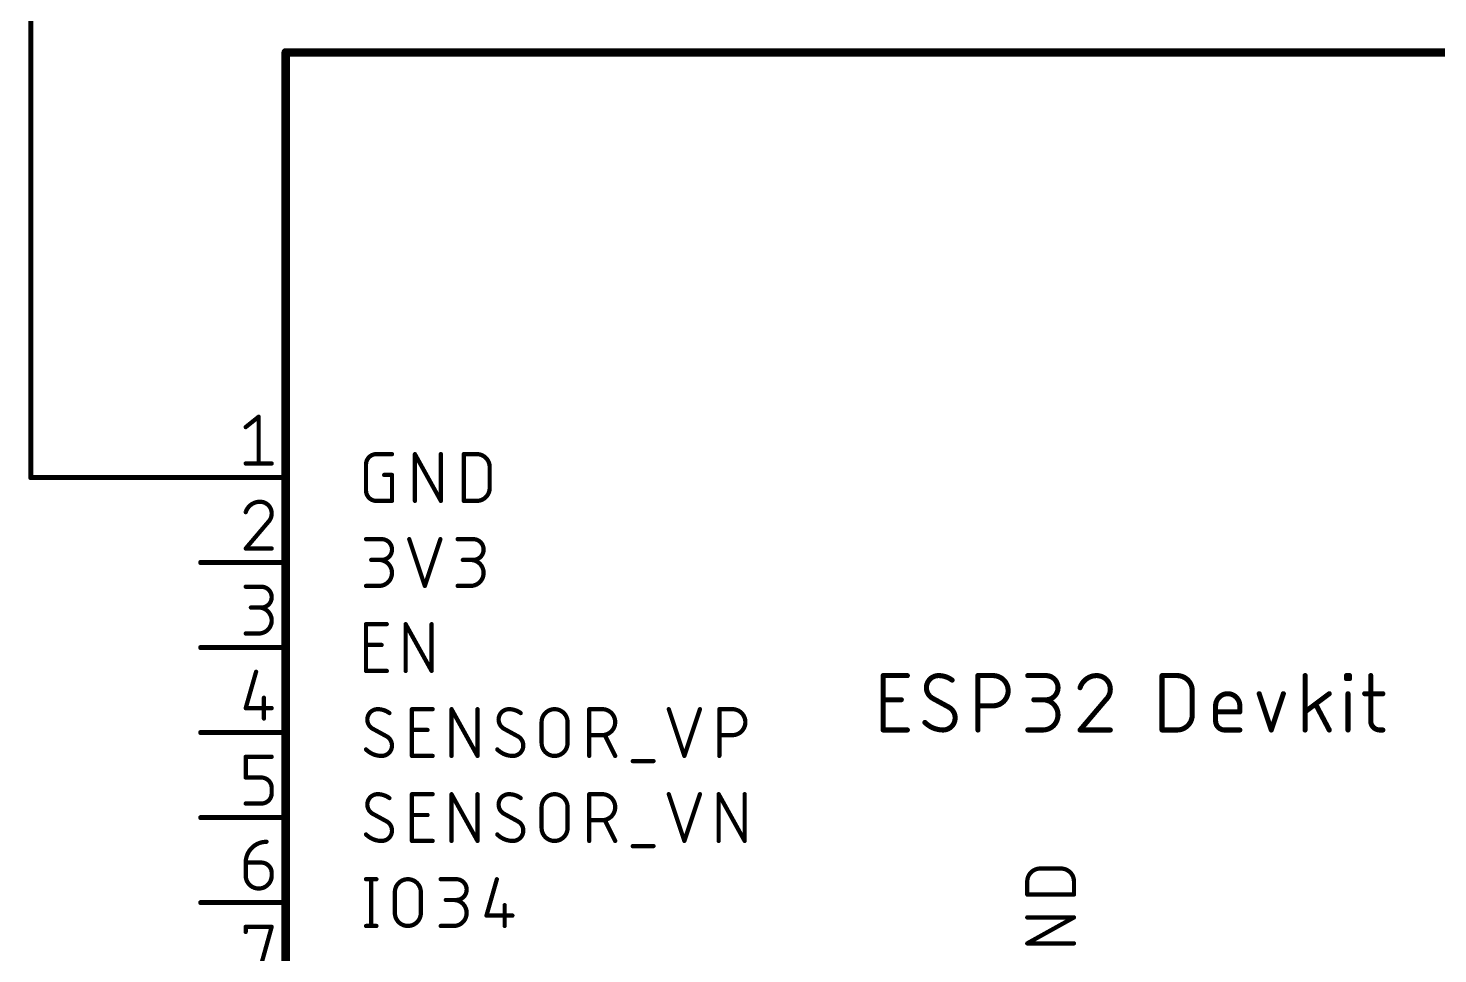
# Model space of a CAD drawing. Extents: x -165 to 95, y -26 to 154.
# Drawn here: x 30.4 to 72.53, y 67.05 to 94.7 of the extents above; entities that cross this region are included whole.
import ezdxf

# ---------------------------------------------------------------- set-up
doc = ezdxf.new("R2010")
doc.units = 0
for name, color, linetype in [('91', 94, 'CONTINUOUS'), ('94', 14, 'CONTINUOUS'), ('95', 250, 'CONTINUOUS')]:
    doc.layers.add(name, color=color, linetype=linetype)

msp = doc.modelspace()

# ---------------------------------------------------------------- linework, layer by layer
at = {"layer": '91', "const_width": 0.1524}
for points in [[(30.48, 104.14), (30.48, 81.28)], [(30.48, 81.28), (35.56, 81.28)]]:
    msp.add_lwpolyline(points, dxfattribs=at)
at = {"layer": '91', "const_width": 0.0762}
for points in [[(30.48, 81.3181, 1), (30.48, 81.2419)], [(30.4419, 81.28, 1), (30.5181, 81.28)], [(35.56, 81.2419, 1), (35.56, 81.3181)]]:
    msp.add_lwpolyline(points, format="xyb", dxfattribs=at)
at = {"layer": '94'}
for points, const_width in [([(38.1, 40.64), (38.1, 93.98)], 0.254), ([(38.1, 93.98), (81.28, 93.98)], 0.254), ([(35.56, 81.28), (38.1, 81.28)], 0.1524), ([(35.56, 78.74), (38.1, 78.74)], 0.1524), ([(35.56, 76.2), (38.1, 76.2)], 0.1524), ([(55.9562, 73.7362), (55.9562, 75.3618)], 0.1524), ([(55.9562, 75.3618), (56.6787, 75.3618)], 0.1524), ([(58.7879, 73.7362), (58.7879, 75.3618)], 0.1524), ([(58.7879, 75.3618), (59.2395, 75.3618)], 0.1524), ([(60.2779, 75.3618), (60.8197, 75.3618)], 0.1524), ([(64.2899, 73.7362), (64.2899, 75.3618)], 0.1524), ([(64.2899, 75.3618), (64.7414, 75.3618)], 0.1524), ([(68.5654, 73.7362), (68.5654, 75.3618)], 0.1524), ([(69.8025, 75.2715), (69.8025, 75.3618)], 0.1524), ([(69.8025, 75.3618), (69.8928, 75.3618)], 0.1524), ([(69.8928, 75.3618), (69.8928, 75.2715)], 0.1524), ([(70.5273, 75.3618), (70.5273, 74.0071)], 0.1524), ([(69.8928, 75.2715), (69.8025, 75.2715)], 0.1524), ([(55.9562, 74.6393), (56.4981, 74.6393)], 0.1524), ([(57.9262, 74.4135), (57.4295, 74.6845)], 0.1524), ([(60.8197, 74.6393), (60.4585, 74.6393)], 0.1524), ([(62.6086, 74.6393), (61.841, 73.7362)], 0.1524), ([(65.193, 74.9102), (65.193, 74.1878)], 0.1524), ([(67.1938, 74.8199), (67.5551, 73.7362)], 0.1524), ([(67.5551, 73.7362), (67.9163, 74.8199)], 0.1524), ([(69.2879, 74.8199), (68.5654, 74.2781)], 0.1524), ([(69.2879, 73.7362), (68.8815, 74.5038)], 0.1524), ([(69.8476, 73.7362), (69.8476, 74.8199)], 0.1524), ([(70.3466, 74.8199), (70.8885, 74.8199)], 0.1524), ([(59.2395, 74.4587), (58.7879, 74.4587)], 0.1524), ([(65.8912, 74.0071), (65.8912, 74.4587)], 0.1524), ([(66.6137, 74.2781), (65.8912, 74.2781)], 0.1524), ([(66.6137, 74.4587), (66.6137, 74.2781)], 0.1524), ([(35.56, 73.66), (38.1, 73.66)], 0.1524), ([(56.6787, 73.7362), (55.9562, 73.7362)], 0.1524), ([(60.2779, 73.7362), (60.7294, 73.7362)], 0.1524), ([(61.841, 73.7362), (62.7441, 73.7362)], 0.1524), ([(64.7414, 73.7362), (64.2899, 73.7362)], 0.1524), ([(66.6137, 73.7362), (66.1621, 73.7362)], 0.1524), ([(70.7982, 73.7362), (70.8885, 73.7362)], 0.1524), ([(35.56, 71.12), (38.1, 71.12)], 0.1524), ([(35.56, 68.58), (38.1, 68.58)], 0.1524)]:
    msp.add_lwpolyline(points, dxfattribs=dict(at, const_width=const_width))
for points, const_width in [([(38.1635, 93.98, 1), (38.0365, 93.98)], 0.127), ([(38.1, 94.0435, 1), (38.1, 93.9165)], 0.127), ([(35.56, 81.3181, 1), (35.56, 81.2419)], 0.0762), ([(38.1, 81.2419, 1), (38.1, 81.3181)], 0.0762), ([(35.56, 78.7781, 1), (35.56, 78.7019)], 0.0762), ([(38.1, 78.7019, 1), (38.1, 78.7781)], 0.0762), ([(35.56, 76.2381, 1), (35.56, 76.1619)], 0.0762), ([(38.1, 76.1619, 1), (38.1, 76.2381)], 0.0762), ([(55.9943, 75.3618, 1), (55.9181, 75.3618)], 0.0762), ([(55.9562, 75.3999, 1), (55.9562, 75.3237)], 0.0762), ([(56.6787, 75.3237, 1), (56.6787, 75.3999)], 0.0762), ([(57.6101, 75.3618, 0.4142), (57.2489, 75.0006)], 0.1524), ([(58.0165, 75.2263, 0.1623), (57.6101, 75.3618)], 0.1524), ([(57.6101, 75.3999, 1), (57.6101, 75.3237)], 0.0762), ([(57.6101, 75.3237, 1), (57.6101, 75.3999)], 0.0762), ([(58.826, 75.3618, 1), (58.7498, 75.3618)], 0.0762), ([(58.7879, 75.3999, 1), (58.7879, 75.3237)], 0.0762), ([(59.2395, 74.4587, 1), (59.2395, 75.3618)], 0.1524), ([(59.2395, 75.3999, 1), (59.2395, 75.3237)], 0.0762), ([(59.2395, 75.3237, 1), (59.2395, 75.3999)], 0.0762), ([(60.2779, 75.3999, 1), (60.2779, 75.3237)], 0.0762), ([(60.8197, 74.6393, 1), (60.8197, 75.3618)], 0.1524), ([(60.8197, 75.3999, 1), (60.8197, 75.3237)], 0.0762), ([(60.8197, 75.3237, 1), (60.8197, 75.3999)], 0.0762), ([(62.3377, 75.3618, 0.3252), (61.841, 75.0006)], 0.1524), ([(62.7441, 74.9554, 0.4142), (62.3377, 75.3618)], 0.1524), ([(62.3377, 75.3999, 1), (62.3377, 75.3237)], 0.0762), ([(62.3377, 75.3237, 1), (62.3377, 75.3999)], 0.0762), ([(64.328, 75.3618, 1), (64.2518, 75.3618)], 0.0762), ([(64.2899, 75.3999, 1), (64.2899, 75.3237)], 0.0762), ([(65.193, 74.9102, 0.4142), (64.7414, 75.3618)], 0.1524), ([(64.7414, 75.3999, 1), (64.7414, 75.3237)], 0.0762), ([(64.7414, 75.3237, 1), (64.7414, 75.3999)], 0.0762), ([(68.6035, 75.3618, 1), (68.5273, 75.3618)], 0.0762), ([(69.8406, 75.3618, 1), (69.7644, 75.3618)], 0.0762), ([(69.8025, 75.3999, 1), (69.8025, 75.3237)], 0.0762), ([(69.9309, 75.3618, 1), (69.8547, 75.3618)], 0.0762), ([(69.8928, 75.3237, 1), (69.8928, 75.3999)], 0.0762), ([(70.5654, 75.3618, 1), (70.4892, 75.3618)], 0.0762), ([(57.2489, 75.0006, 0.2656), (57.4295, 74.6845)], 0.1524), ([(57.287, 75.0006, 1), (57.2108, 75.0006)], 0.0762), ([(57.2108, 75.0006, 1), (57.287, 75.0006)], 0.0762), ([(57.9937, 75.1959, 1), (58.0394, 75.2568)], 0.0762), ([(61.8047, 75.0123, 1), (61.8772, 74.9888)], 0.0762), ([(62.6086, 74.6393, 0.2053), (62.7441, 74.9554)], 0.1524), ([(62.7822, 74.9554, 1), (62.706, 74.9554)], 0.0762), ([(62.706, 74.9554, 1), (62.7822, 74.9554)], 0.0762), ([(69.8025, 75.3096, 1), (69.8025, 75.2334)], 0.0762), ([(69.7644, 75.2715, 1), (69.8406, 75.2715)], 0.0762), ([(69.8547, 75.2715, 1), (69.9309, 75.2715)], 0.0762), ([(69.8928, 75.2334, 1), (69.8928, 75.3096)], 0.0762), ([(55.9562, 74.6774, 1), (55.9562, 74.6012)], 0.0762), ([(56.4981, 74.6012, 1), (56.4981, 74.6774)], 0.0762), ([(57.4477, 74.7179, 1), (57.4112, 74.651)], 0.0762), ([(57.4102, 74.6516, 1), (57.4488, 74.7173)], 0.0762), ([(60.4585, 74.6774, 1), (60.4585, 74.6012)], 0.0762), ([(60.7294, 73.7362, 1), (60.7294, 74.6393)], 0.1524), ([(60.7294, 74.6774, 1), (60.7294, 74.6012)], 0.0762), ([(60.8197, 74.6774, 1), (60.8197, 74.6012)], 0.0762), ([(60.8197, 74.6012, 1), (60.8197, 74.6774)], 0.0762), ([(62.5824, 74.6669, 1), (62.6349, 74.6117)], 0.0762), ([(62.6377, 74.6146, 1), (62.5796, 74.664)], 0.0762), ([(65.2311, 74.9102, 1), (65.1549, 74.9102)], 0.0762), ([(65.1549, 74.9102, 1), (65.2311, 74.9102)], 0.0762), ([(66.6137, 74.4587, 1), (65.8912, 74.4587)], 0.1524), ([(67.23, 74.832, 1), (67.1577, 74.8079)], 0.0762), ([(67.9524, 74.8079, 1), (67.8801, 74.832)], 0.0762), ([(68.9151, 74.5217, 1), (68.8478, 74.486)], 0.0762), ([(69.3107, 74.7895, 1), (69.265, 74.8504)], 0.0762), ([(69.8857, 74.8199, 1), (69.8095, 74.8199)], 0.0762), ([(70.3466, 74.858, 1), (70.3466, 74.7818)], 0.0762), ([(70.8885, 74.7818, 1), (70.8885, 74.858)], 0.0762), ([(57.7456, 73.7362, 0.4142), (58.1068, 74.0974)], 0.1524), ([(57.9455, 74.4464, 1), (57.9069, 74.3807)], 0.0762), ([(58.1068, 74.0974, 0.2656), (57.9262, 74.4135)], 0.1524), ([(57.908, 74.3801, 1), (57.9445, 74.447)], 0.0762), ([(58.1449, 74.0974, 1), (58.0687, 74.0974)], 0.0762), ([(58.7879, 74.4968, 1), (58.7879, 74.4206)], 0.0762), ([(59.2395, 74.4968, 1), (59.2395, 74.4206)], 0.0762), ([(59.2395, 74.4206, 1), (59.2395, 74.4968)], 0.0762), ([(64.7414, 73.7362, 0.4142), (65.193, 74.1878)], 0.1524), ([(65.2311, 74.1878, 1), (65.1549, 74.1878)], 0.0762), ([(65.1549, 74.1878, 1), (65.2311, 74.1878)], 0.0762), ([(65.9293, 74.4587, 1), (65.8531, 74.4587)], 0.0762), ([(65.8531, 74.4587, 1), (65.9293, 74.4587)], 0.0762), ([(65.8912, 74.3162, 1), (65.8912, 74.24)], 0.0762), ([(66.6518, 74.4587, 1), (66.5756, 74.4587)], 0.0762), ([(66.5756, 74.4587, 1), (66.6518, 74.4587)], 0.0762), ([(66.5756, 74.2781, 1), (66.6518, 74.2781)], 0.0762), ([(66.6137, 74.24, 1), (66.6137, 74.3162)], 0.0762), ([(68.5425, 74.3085, 1), (68.5882, 74.2476)], 0.0762), ([(35.56, 73.6981, 1), (35.56, 73.6219)], 0.0762), ([(38.1, 73.6219, 1), (38.1, 73.6981)], 0.0762), ([(55.9562, 73.7743, 1), (55.9562, 73.6981)], 0.0762), ([(55.9181, 73.7362, 1), (55.9943, 73.7362)], 0.0762), ([(56.6787, 73.6981, 1), (56.6787, 73.7743)], 0.0762), ([(57.2037, 73.962, 0.2), (57.7456, 73.7362)], 0.1524), ([(57.2308, 73.9888, 1), (57.1767, 73.9351)], 0.0762), ([(57.7456, 73.7743, 1), (57.7456, 73.6981)], 0.0762), ([(57.7456, 73.6981, 1), (57.7456, 73.7743)], 0.0762), ([(58.0687, 74.0974, 1), (58.1449, 74.0974)], 0.0762), ([(58.7498, 73.7362, 1), (58.826, 73.7362)], 0.0762), ([(60.2779, 73.7743, 1), (60.2779, 73.6981)], 0.0762), ([(60.7294, 73.7743, 1), (60.7294, 73.6981)], 0.0762), ([(60.7294, 73.6981, 1), (60.7294, 73.7743)], 0.0762), ([(61.841, 73.7743, 1), (61.841, 73.6981)], 0.0762), ([(61.812, 73.7609, 1), (61.87, 73.7115)], 0.0762), ([(62.7441, 73.6981, 1), (62.7441, 73.7743)], 0.0762), ([(64.2899, 73.7743, 1), (64.2899, 73.6981)], 0.0762), ([(64.2518, 73.7362, 1), (64.328, 73.7362)], 0.0762), ([(64.7414, 73.7743, 1), (64.7414, 73.6981)], 0.0762), ([(64.7414, 73.6981, 1), (64.7414, 73.7743)], 0.0762), ([(65.8912, 74.0071, 0.4142), (66.1621, 73.7362)], 0.1524), ([(65.9293, 74.0071, 1), (65.8531, 74.0071)], 0.0762), ([(65.8531, 74.0071, 1), (65.9293, 74.0071)], 0.0762), ([(66.1621, 73.7743, 1), (66.1621, 73.6981)], 0.0762), ([(66.1621, 73.6981, 1), (66.1621, 73.7743)], 0.0762), ([(66.6137, 73.6981, 1), (66.6137, 73.7743)], 0.0762), ([(67.5189, 73.7482, 1), (67.5912, 73.7242)], 0.0762), ([(67.5189, 73.7242, 1), (67.5912, 73.7482)], 0.0762), ([(68.5273, 73.7362, 1), (68.6035, 73.7362)], 0.0762), ([(69.2542, 73.7184, 1), (69.3215, 73.754)], 0.0762), ([(69.8095, 73.7362, 1), (69.8857, 73.7362)], 0.0762), ([(70.5273, 74.0071, 0.4142), (70.7982, 73.7362)], 0.1524), ([(70.5654, 74.0071, 1), (70.4892, 74.0071)], 0.0762), ([(70.4892, 74.0071, 1), (70.5654, 74.0071)], 0.0762), ([(70.7982, 73.7743, 1), (70.7982, 73.6981)], 0.0762), ([(70.7982, 73.6981, 1), (70.7982, 73.7743)], 0.0762), ([(70.8885, 73.6981, 1), (70.8885, 73.7743)], 0.0762), ([(35.56, 71.1581, 1), (35.56, 71.0819)], 0.0762), ([(38.1, 71.0819, 1), (38.1, 71.1581)], 0.0762), ([(35.56, 68.6181, 1), (35.56, 68.5419)], 0.0762), ([(38.1, 68.5419, 1), (38.1, 68.6181)], 0.0762)]:
    msp.add_lwpolyline(points, format="xyb", dxfattribs=dict(at, const_width=const_width))
at = {"layer": '95', "const_width": 0.127}
for points in [[(36.9048, 82.7857), (37.2928, 83.0961)], [(37.2928, 83.0961), (37.2928, 81.6991)], [(36.9048, 81.6991), (37.6809, 81.6991)], [(40.5003, 80.8919), (40.5003, 81.6681)], [(40.8107, 81.9785), (41.2764, 81.9785)], [(41.9604, 80.5815), (41.9604, 81.9785)], [(41.9604, 81.9785), (42.7365, 80.5815)], [(42.7365, 80.5815), (42.7365, 81.9785)], [(43.4205, 80.5815), (43.4205, 81.9785)], [(43.4205, 81.9785), (43.8086, 81.9785)], [(41.0436, 81.3576), (41.2764, 81.3576)], [(41.2764, 81.3576), (41.2764, 80.5815)], [(44.1966, 81.5904), (44.1966, 80.9696)], [(41.2764, 80.5815), (40.8107, 80.5815)], [(43.8086, 80.5815), (43.4205, 80.5815)], [(37.5645, 79.9352), (36.9048, 79.1591)], [(36.9048, 79.1591), (37.6809, 79.1591)], [(40.5003, 79.4385), (40.966, 79.4385)], [(41.7915, 79.4385), (42.2572, 78.0415)], [(42.2572, 78.0415), (42.7229, 79.4385)], [(43.238, 79.4385), (43.7037, 79.4385)], [(40.966, 78.8176), (40.6555, 78.8176)], [(43.7037, 78.8176), (43.3932, 78.8176)], [(36.9048, 78.0161), (37.3705, 78.0161)], [(40.5003, 78.0415), (40.8884, 78.0415)], [(43.238, 78.0415), (43.6261, 78.0415)], [(37.3705, 77.3952), (37.06, 77.3952)], [(36.9048, 76.6191), (37.2928, 76.6191)], [(40.5003, 75.5015), (40.5003, 76.8985)], [(40.5003, 76.8985), (41.1212, 76.8985)], [(41.6839, 75.5015), (41.6839, 76.8985)], [(41.6839, 76.8985), (42.46, 75.5015)], [(42.46, 75.5015), (42.46, 76.8985)], [(40.5003, 76.2776), (40.966, 76.2776)], [(37.2152, 75.4761), (36.9048, 74.3895)], [(41.1212, 75.5015), (40.5003, 75.5015)], [(37.4481, 74.7), (37.4481, 74.0791)], [(36.9048, 74.3895), (37.6809, 74.3895)], [(41.8719, 72.9615), (41.8719, 74.3585)], [(41.8719, 74.3585), (42.4928, 74.3585)], [(43.0555, 72.9615), (43.0555, 74.3585)], [(43.0555, 74.3585), (43.8316, 72.9615)], [(43.8316, 72.9615), (43.8316, 74.3585)], [(47.171, 72.9615), (47.171, 74.3585)], [(47.171, 74.3585), (47.559, 74.3585)], [(49.5484, 74.3585), (50.014, 72.9615)], [(50.014, 72.9615), (50.4797, 74.3585)], [(51.061, 72.9615), (51.061, 74.3585)], [(51.061, 74.3585), (51.449, 74.3585)], [(41.1212, 73.5436), (40.6943, 73.7764)], [(41.8719, 73.7376), (42.3376, 73.7376)], [(45.0452, 73.5436), (44.6184, 73.7764)], [(45.7476, 73.3496), (45.7476, 73.9704)], [(46.5237, 73.9704), (46.5237, 73.3496)], [(47.559, 73.5824), (47.171, 73.5824)], [(47.9471, 72.9615), (47.6366, 73.5824)], [(51.449, 73.5824), (51.061, 73.5824)], [(36.9048, 72.3152), (36.9048, 72.9361)], [(36.9048, 72.9361), (37.6809, 72.9361)], [(42.4928, 72.9615), (41.8719, 72.9615)], [(48.4716, 72.8063), (49.0925, 72.8063)], [(37.3705, 72.3152), (36.9048, 72.3152)], [(37.6809, 71.8495), (37.6809, 72.0048)], [(41.8719, 70.4215), (41.8719, 71.8185)], [(41.8719, 71.8185), (42.4928, 71.8185)], [(43.0555, 70.4215), (43.0555, 71.8185)], [(43.0555, 71.8185), (43.8316, 70.4215)], [(43.8316, 70.4215), (43.8316, 71.8185)], [(47.171, 70.4215), (47.171, 71.8185)], [(47.171, 71.8185), (47.559, 71.8185)], [(49.5484, 71.8185), (50.014, 70.4215)], [(50.014, 70.4215), (50.4797, 71.8185)], [(51.0405, 70.4215), (51.0405, 71.8185)], [(51.0405, 71.8185), (51.8166, 70.4215)], [(51.8166, 70.4215), (51.8166, 71.8185)], [(36.9048, 71.5391), (37.3705, 71.5391)], [(41.1212, 71.0036), (40.6943, 71.2364)], [(41.8719, 71.1976), (42.3376, 71.1976)], [(45.0452, 71.0036), (44.6184, 71.2364)], [(45.7476, 70.8096), (45.7476, 71.4304)], [(46.5237, 71.4304), (46.5237, 70.8096)], [(47.559, 71.0424), (47.171, 71.0424)], [(47.9471, 70.4215), (47.6366, 71.0424)], [(42.4928, 70.4215), (41.8719, 70.4215)], [(48.4716, 70.2663), (49.0925, 70.2663)], [(36.9048, 69.7752), (37.3705, 69.7752)], [(36.9048, 69.3872), (36.9048, 69.7752)], [(37.6809, 69.4648), (37.6809, 69.3872)], [(60.6496, 69.5966), (61.2704, 69.5966)], [(40.5003, 69.2785), (40.8107, 69.2785)], [(40.6555, 69.2785), (40.6555, 67.8815)], [(42.7314, 69.2785), (43.1971, 69.2785)], [(44.4107, 69.2785), (44.1003, 68.1919)], [(60.2615, 68.8205), (60.2615, 69.2086)], [(61.6585, 69.2086), (61.6585, 68.8205)], [(41.3625, 68.2696), (41.3625, 68.8904)], [(42.1387, 68.8904), (42.1387, 68.2696)], [(43.1971, 68.6576), (42.8866, 68.6576)], [(61.6585, 68.8205), (60.2615, 68.8205)], [(44.1003, 68.1919), (44.8764, 68.1919)], [(44.6435, 68.5024), (44.6435, 67.8815)], [(36.9048, 67.7009), (36.9048, 67.8561)], [(36.9048, 67.8561), (37.6809, 67.8561)], [(37.6809, 67.8561), (37.2928, 66.4591)], [(40.5003, 67.8815), (40.8107, 67.8815)], [(42.7314, 67.8815), (43.1195, 67.8815)], [(60.2615, 67.3604), (61.6585, 68.1365)], [(61.6585, 68.1365), (60.2615, 68.1365)], [(61.6585, 67.3604), (60.2615, 67.3604)]]:
    msp.add_lwpolyline(points, dxfattribs=at)
at = {"layer": '95'}
for points, const_width in [([(37.3246, 83.0961, 1), (37.2611, 83.0961)], 0.0635), ([(37.3127, 83.0713, 1), (37.273, 83.1209)], 0.0635), ([(36.885, 82.8104, 1), (36.9246, 82.7609)], 0.0635), ([(36.9048, 81.7309, 1), (36.9048, 81.6673)], 0.0635), ([(37.2611, 81.6991, 1), (37.3246, 81.6991)], 0.0635), ([(37.6809, 81.6673, 1), (37.6809, 81.7309)], 0.0635), ([(40.8107, 81.9785, 0.4142), (40.5003, 81.6681)], 0.127), ([(40.5321, 81.6681, 1), (40.4686, 81.6681)], 0.0635), ([(40.8107, 82.0103, 1), (40.8107, 81.9468)], 0.0635), ([(40.8107, 81.9468, 1), (40.8107, 82.0102)], 0.0635), ([(41.2764, 81.9468, 1), (41.2764, 82.0103)], 0.0635), ([(41.9922, 81.9785, 1), (41.9287, 81.9785)], 0.0635), ([(41.9882, 81.9939, 1), (41.9327, 81.9631)], 0.0635), ([(42.7683, 81.9785, 1), (42.7048, 81.9785)], 0.0635), ([(43.4205, 82.0103, 1), (43.4205, 81.9468)], 0.0635), ([(43.4523, 81.9785, 1), (43.3888, 81.9785)], 0.0635), ([(43.8086, 82.0103, 1), (43.8086, 81.9468)], 0.0635), ([(44.1966, 81.5904, 0.4142), (43.8086, 81.9785)], 0.127), ([(43.8086, 81.9468, 1), (43.8086, 82.0103)], 0.0635), ([(40.4686, 81.6681, 1), (40.5321, 81.6681)], 0.0635), ([(41.0436, 81.3894, 1), (41.0436, 81.3259)], 0.0635), ([(41.3082, 81.3576, 1), (41.2447, 81.3576)], 0.0635), ([(41.2764, 81.3259, 1), (41.2764, 81.3894)], 0.0635), ([(44.2284, 81.5904, 1), (44.1649, 81.5904)], 0.0635), ([(44.1649, 81.5904, 1), (44.2284, 81.5904)], 0.0635), ([(40.5003, 80.8919, 0.4142), (40.8107, 80.5815)], 0.127), ([(40.5321, 80.8919, 1), (40.4686, 80.8919)], 0.0635), ([(40.4686, 80.8919, 1), (40.5321, 80.8919)], 0.0635), ([(43.8086, 80.5815, 0.4142), (44.1966, 80.9696)], 0.127), ([(44.2284, 80.9696, 1), (44.1649, 80.9696)], 0.0635), ([(44.1649, 80.9696, 1), (44.2284, 80.9696)], 0.0635), ([(37.3317, 80.5561, 0.3252), (36.9048, 80.2457)], 0.127), ([(37.3317, 80.5879, 1), (37.3317, 80.5243)], 0.0635), ([(37.6809, 80.2069, 0.4142), (37.3317, 80.5561)], 0.127), ([(37.3317, 80.5244, 1), (37.3316, 80.5878)], 0.0635), ([(40.8107, 80.6133, 1), (40.8107, 80.5498)], 0.0635), ([(40.8107, 80.5498, 1), (40.8107, 80.6133)], 0.0635), ([(41.2447, 80.5815, 1), (41.3082, 80.5815)], 0.0635), ([(41.2764, 80.5498, 1), (41.2764, 80.6133)], 0.0635), ([(41.9287, 80.5815, 1), (41.9922, 80.5815)], 0.0635), ([(42.7048, 80.5815, 1), (42.7683, 80.5815)], 0.0635), ([(42.7088, 80.5661, 1), (42.7643, 80.5969)], 0.0635), ([(43.4205, 80.6133, 1), (43.4205, 80.5498)], 0.0635), ([(43.3888, 80.5815, 1), (43.4523, 80.5815)], 0.0635), ([(43.8086, 80.6132, 1), (43.8086, 80.5498)], 0.0635), ([(43.8086, 80.5498, 1), (43.8086, 80.6133)], 0.0635), ([(36.8746, 80.2554, 1), (36.935, 80.2359)], 0.0635), ([(37.5645, 79.9352, 0.2053), (37.6809, 80.2069)], 0.127), ([(37.6491, 80.2069, 1), (37.7127, 80.2069)], 0.0635), ([(37.7126, 80.2068, 1), (37.6492, 80.2069)], 0.0635), ([(37.5426, 79.9582, 1), (37.5864, 79.9122)], 0.0635), ([(37.5887, 79.9146, 1), (37.5403, 79.9558)], 0.0635), ([(36.9048, 79.1909, 1), (36.9048, 79.1274)], 0.0635), ([(36.8806, 79.1797, 1), (36.929, 79.1385)], 0.0635), ([(37.6809, 79.1274, 1), (37.6809, 79.1909)], 0.0635), ([(40.5003, 79.4703, 1), (40.5003, 79.4068)], 0.0635), ([(40.966, 78.8176, 1), (40.966, 79.4385)], 0.127), ([(40.966, 79.4703, 1), (40.966, 79.4068)], 0.0635), ([(40.966, 79.4068, 1), (40.966, 79.4703)], 0.0635), ([(41.8217, 79.4485, 1), (41.7614, 79.4285)], 0.0635), ([(42.753, 79.4285, 1), (42.6928, 79.4485)], 0.0635), ([(43.238, 79.4703, 1), (43.238, 79.4068)], 0.0635), ([(43.7037, 78.8176, 1), (43.7037, 79.4385)], 0.127), ([(43.7037, 79.4703, 1), (43.7037, 79.4068)], 0.0635), ([(43.7037, 79.4068, 1), (43.7037, 79.4703)], 0.0635), ([(40.6555, 78.8494, 1), (40.6555, 78.7859)], 0.0635), ([(40.8884, 78.8494, 1), (40.8884, 78.7859)], 0.0635), ([(40.8884, 78.0415, 1), (40.8884, 78.8176)], 0.127), ([(40.966, 78.8494, 1), (40.966, 78.7859)], 0.0635), ([(40.966, 78.7859, 1), (40.966, 78.8494)], 0.0635), ([(43.3932, 78.8494, 1), (43.3932, 78.7859)], 0.0635), ([(43.6261, 78.8494, 1), (43.6261, 78.7859)], 0.0635), ([(43.6261, 78.0415, 1), (43.6261, 78.8176)], 0.127), ([(43.7037, 78.8494, 1), (43.7037, 78.7859)], 0.0635), ([(43.7037, 78.7859, 1), (43.7037, 78.8494)], 0.0635), ([(36.9048, 78.0479, 1), (36.9048, 77.9844)], 0.0635), ([(37.3705, 78.0479, 1), (37.3705, 77.9844)], 0.0635), ([(37.3705, 77.3952, 1), (37.3705, 78.0161)], 0.127), ([(37.3705, 77.9844, 1), (37.3705, 78.0479)], 0.0635), ([(40.5003, 78.0733, 1), (40.5003, 78.0097)], 0.0635), ([(40.8884, 78.0733, 1), (40.8884, 78.0097)], 0.0635), ([(40.8884, 78.0097, 1), (40.8884, 78.0733)], 0.0635), ([(42.2271, 78.0515, 1), (42.2873, 78.0315)], 0.0635), ([(42.2271, 78.0315, 1), (42.2873, 78.0515)], 0.0635), ([(43.238, 78.0733, 1), (43.238, 78.0097)], 0.0635), ([(43.6261, 78.0733, 1), (43.6261, 78.0097)], 0.0635), ([(43.6261, 78.0097, 1), (43.6261, 78.0733)], 0.0635), ([(37.06, 77.427, 1), (37.06, 77.3635)], 0.0635), ([(37.2928, 77.427, 1), (37.2928, 77.3635)], 0.0635), ([(37.2928, 76.6191, 1), (37.2928, 77.3952)], 0.127), ([(37.3705, 77.427, 1), (37.3705, 77.3635)], 0.0635), ([(37.3705, 77.3635, 1), (37.3705, 77.427)], 0.0635), ([(36.9048, 76.6509, 1), (36.9048, 76.5874)], 0.0635), ([(37.2928, 76.6509, 1), (37.2928, 76.5874)], 0.0635), ([(37.2928, 76.5874, 1), (37.2928, 76.6509)], 0.0635), ([(40.5003, 76.9303, 1), (40.5003, 76.8667)], 0.0635), ([(40.5321, 76.8985, 1), (40.4686, 76.8985)], 0.0635), ([(41.1212, 76.8667, 1), (41.1212, 76.9303)], 0.0635), ([(41.7156, 76.8985, 1), (41.6521, 76.8985)], 0.0635), ([(41.7116, 76.9139, 1), (41.6561, 76.8831)], 0.0635), ([(42.4918, 76.8985, 1), (42.4283, 76.8985)], 0.0635), ([(40.5003, 76.3094, 1), (40.5003, 76.2459)], 0.0635), ([(40.966, 76.2459, 1), (40.966, 76.3094)], 0.0635), ([(37.2458, 75.4674, 1), (37.1847, 75.4848)], 0.0635), ([(40.5003, 75.5333, 1), (40.5003, 75.4698)], 0.0635), ([(40.4686, 75.5015, 1), (40.5321, 75.5015)], 0.0635), ([(41.1212, 75.4698, 1), (41.1212, 75.5333)], 0.0635), ([(41.6521, 75.5015, 1), (41.7156, 75.5015)], 0.0635), ([(42.4283, 75.5015, 1), (42.4918, 75.5015)], 0.0635), ([(42.4322, 75.4861, 1), (42.4878, 75.5169)], 0.0635), ([(37.4798, 74.7, 1), (37.4163, 74.7)], 0.0635), ([(36.9048, 74.4213, 1), (36.9048, 74.3578)], 0.0635), ([(36.8743, 74.3983, 1), (36.9353, 74.3808)], 0.0635), ([(37.6809, 74.3578, 1), (37.6809, 74.4213)], 0.0635), ([(40.8496, 74.3585, 0.4142), (40.5391, 74.0481)], 0.127), ([(41.1988, 74.2421, 0.1623), (40.8496, 74.3585)], 0.127), ([(40.8496, 74.3902, 1), (40.8495, 74.3268)], 0.0635), ([(40.8495, 74.3267, 1), (40.8496, 74.3902)], 0.0635), ([(41.1798, 74.2167, 1), (41.2178, 74.2675)], 0.0635), ([(41.9037, 74.3585, 1), (41.8402, 74.3585)], 0.0635), ([(41.8719, 74.3903, 1), (41.8719, 74.3268)], 0.0635), ([(42.4928, 74.3268, 1), (42.4928, 74.3903)], 0.0635), ([(43.0872, 74.3585, 1), (43.0237, 74.3585)], 0.0635), ([(43.0832, 74.3739, 1), (43.0277, 74.3431)], 0.0635), ([(43.8634, 74.3585, 1), (43.7999, 74.3585)], 0.0635), ([(44.7736, 74.3585, 0.4142), (44.4631, 74.0481)], 0.127), ([(45.1228, 74.2421, 0.1623), (44.7736, 74.3585)], 0.127), ([(44.7736, 74.3902, 1), (44.7736, 74.3268)], 0.0635), ([(44.7736, 74.3267, 1), (44.7736, 74.3902)], 0.0635), ([(45.1038, 74.2167, 1), (45.1419, 74.2675)], 0.0635), ([(46.5237, 73.9704, 1), (45.7476, 73.9704)], 0.127), ([(47.2027, 74.3585, 1), (47.1392, 74.3585)], 0.0635), ([(47.171, 74.3903, 1), (47.171, 74.3268)], 0.0635), ([(47.559, 73.5824, 1), (47.559, 74.3585)], 0.127), ([(47.559, 74.3903, 1), (47.559, 74.3268)], 0.0635), ([(47.559, 74.3268, 1), (47.559, 74.3903)], 0.0635), ([(49.5785, 74.3685, 1), (49.5183, 74.3485)], 0.0635), ([(50.5098, 74.3485, 1), (50.4496, 74.3685)], 0.0635), ([(51.0927, 74.3585, 1), (51.0292, 74.3585)], 0.0635), ([(51.061, 74.3903, 1), (51.061, 74.3268)], 0.0635), ([(51.449, 73.5824, 1), (51.449, 74.3585)], 0.127), ([(51.449, 74.3903, 1), (51.449, 74.3268)], 0.0635), ([(51.449, 74.3268, 1), (51.449, 74.3903)], 0.0635), ([(37.4163, 74.0791, 1), (37.4798, 74.0791)], 0.0635), ([(40.5391, 74.0481, 0.2656), (40.6943, 73.7764)], 0.127), ([(40.5709, 74.0481, 1), (40.5074, 74.0481)], 0.0635), ([(40.5074, 74.0481, 1), (40.5709, 74.0481)], 0.0635), ([(40.7095, 73.8043, 1), (40.6791, 73.7485)], 0.0635), ([(40.6782, 73.7491, 1), (40.7104, 73.8038)], 0.0635), ([(41.8719, 73.7694, 1), (41.8719, 73.7059)], 0.0635), ([(42.3376, 73.7059, 1), (42.3376, 73.7694)], 0.0635), ([(44.4631, 74.0481, 0.2656), (44.6184, 73.7764)], 0.127), ([(44.4949, 74.0481, 1), (44.4314, 74.0481)], 0.0635), ([(44.4314, 74.0481, 1), (44.4949, 74.0481)], 0.0635), ([(44.6336, 73.8043, 1), (44.6032, 73.7485)], 0.0635), ([(44.6023, 73.7491, 1), (44.6345, 73.8038)], 0.0635), ([(45.7793, 73.9704, 1), (45.7158, 73.9704)], 0.0635), ([(45.7158, 73.9704, 1), (45.7793, 73.9704)], 0.0635), ([(46.5554, 73.9704, 1), (46.4919, 73.9704)], 0.0635), ([(46.4919, 73.9704, 1), (46.5554, 73.9704)], 0.0635), ([(40.966, 72.9615, 0.4142), (41.2764, 73.2719)], 0.127), ([(41.2764, 73.2719, 0.2656), (41.1212, 73.5436)], 0.127), ([(41.1373, 73.5709, 1), (41.1051, 73.5162)], 0.0635), ([(41.106, 73.5157, 1), (41.1364, 73.5715)], 0.0635), ([(41.3082, 73.2719, 1), (41.2447, 73.2719)], 0.0635), ([(41.2447, 73.2719, 1), (41.3082, 73.2719)], 0.0635), ([(44.89, 72.9615, 0.4142), (45.2005, 73.2719)], 0.127), ([(45.2005, 73.2719, 0.2656), (45.0452, 73.5436)], 0.127), ([(45.0614, 73.5709, 1), (45.0291, 73.5162)], 0.0635), ([(45.03, 73.5157, 1), (45.0604, 73.5715)], 0.0635), ([(45.2322, 73.2719, 1), (45.1687, 73.2719)], 0.0635), ([(45.1687, 73.2719, 1), (45.2322, 73.2719)], 0.0635), ([(45.7793, 73.3496, 1), (45.7158, 73.3496)], 0.0635), ([(45.7158, 73.3496, 1), (45.7793, 73.3496)], 0.0635), ([(45.7476, 73.3496, 1), (46.5237, 73.3496)], 0.127), ([(46.5554, 73.3496, 1), (46.4919, 73.3496)], 0.0635), ([(46.4919, 73.3496, 1), (46.5554, 73.3496)], 0.0635), ([(47.171, 73.6141, 1), (47.171, 73.5506)], 0.0635), ([(47.559, 73.6141, 1), (47.559, 73.5506)], 0.0635), ([(47.559, 73.5506, 1), (47.559, 73.6141)], 0.0635), ([(47.665, 73.5966, 1), (47.6082, 73.5682)], 0.0635), ([(51.061, 73.6141, 1), (51.061, 73.5506)], 0.0635), ([(51.449, 73.6141, 1), (51.449, 73.5506)], 0.0635), ([(51.449, 73.5506, 1), (51.449, 73.6141)], 0.0635), ([(36.9365, 72.9361, 1), (36.873, 72.9361)], 0.0635), ([(36.9048, 72.9679, 1), (36.9048, 72.9044)], 0.0635), ([(37.6809, 72.9044, 1), (37.6809, 72.9679)], 0.0635), ([(40.5003, 73.1555, 0.2), (40.966, 72.9615)], 0.127), ([(40.5228, 73.1779, 1), (40.4778, 73.1332)], 0.0635), ([(40.966, 72.9933, 1), (40.966, 72.9297)], 0.0635), ([(40.966, 72.9298, 1), (40.966, 72.9932)], 0.0635), ([(41.8719, 72.9933, 1), (41.8719, 72.9297)], 0.0635), ([(41.8402, 72.9615, 1), (41.9037, 72.9615)], 0.0635), ([(42.4928, 72.9297, 1), (42.4928, 72.9933)], 0.0635), ([(43.0237, 72.9615, 1), (43.0872, 72.9615)], 0.0635), ([(43.7999, 72.9615, 1), (43.8634, 72.9615)], 0.0635), ([(43.8038, 72.9461, 1), (43.8594, 72.9769)], 0.0635), ([(44.4243, 73.1555, 0.2), (44.89, 72.9615)], 0.127), ([(44.4469, 73.1779, 1), (44.4018, 73.1332)], 0.0635), ([(44.89, 72.9933, 1), (44.89, 72.9297)], 0.0635), ([(44.89, 72.9298, 1), (44.89, 72.9932)], 0.0635), ([(47.1392, 72.9615, 1), (47.2027, 72.9615)], 0.0635), ([(47.9187, 72.9473, 1), (47.9755, 72.9757)], 0.0635), ([(49.9839, 72.9715, 1), (50.0442, 72.9515)], 0.0635), ([(49.9839, 72.9515, 1), (50.0442, 72.9715)], 0.0635), ([(51.0292, 72.9615, 1), (51.0927, 72.9615)], 0.0635), ([(48.4716, 72.838, 1), (48.4716, 72.7745)], 0.0635), ([(49.0925, 72.7745, 1), (49.0925, 72.838)], 0.0635), ([(36.873, 72.3152, 1), (36.9365, 72.3152)], 0.0635), ([(36.9048, 72.347, 1), (36.9048, 72.2835)], 0.0635), ([(37.6809, 72.0048, 0.4142), (37.3705, 72.3152)], 0.127), ([(37.3705, 72.347, 1), (37.3705, 72.2835)], 0.0635), ([(37.3705, 72.2835, 1), (37.3705, 72.347)], 0.0635), ([(37.7127, 72.0048, 1), (37.6491, 72.0048)], 0.0635), ([(37.3705, 71.5391, 0.4142), (37.6809, 71.8495)], 0.127), ([(37.6491, 72.0048, 1), (37.7127, 72.0048)], 0.0635), ([(37.7127, 71.8495, 1), (37.6491, 71.8495)], 0.0635), ([(37.6491, 71.8495, 1), (37.7127, 71.8495)], 0.0635), ([(40.8496, 71.8185, 0.4142), (40.5391, 71.5081)], 0.127), ([(41.1988, 71.7021, 0.1623), (40.8496, 71.8185)], 0.127), ([(40.8496, 71.8502, 1), (40.8495, 71.7868)], 0.0635), ([(40.8495, 71.7867, 1), (40.8496, 71.8502)], 0.0635), ([(41.1798, 71.6767, 1), (41.2178, 71.7275)], 0.0635), ([(41.8719, 71.8503, 1), (41.8719, 71.7867)], 0.0635), ([(41.9037, 71.8185, 1), (41.8402, 71.8185)], 0.0635), ([(42.4928, 71.7867, 1), (42.4928, 71.8503)], 0.0635), ([(43.0872, 71.8185, 1), (43.0237, 71.8185)], 0.0635), ([(43.0832, 71.8339, 1), (43.0277, 71.8031)], 0.0635), ([(43.8634, 71.8185, 1), (43.7999, 71.8185)], 0.0635), ([(44.7736, 71.8185, 0.4142), (44.4631, 71.5081)], 0.127), ([(45.1228, 71.7021, 0.1623), (44.7736, 71.8185)], 0.127), ([(44.7736, 71.8502, 1), (44.7736, 71.7868)], 0.0635), ([(44.7736, 71.7867, 1), (44.7736, 71.8502)], 0.0635), ([(45.1038, 71.6767, 1), (45.1419, 71.7275)], 0.0635), ([(46.5237, 71.4304, 1), (45.7476, 71.4304)], 0.127), ([(47.171, 71.8503, 1), (47.171, 71.7867)], 0.0635), ([(47.2027, 71.8185, 1), (47.1392, 71.8185)], 0.0635), ([(47.559, 71.8503, 1), (47.559, 71.7867)], 0.0635), ([(47.559, 71.0424, 1), (47.559, 71.8185)], 0.127), ([(47.559, 71.7867, 1), (47.559, 71.8503)], 0.0635), ([(49.5785, 71.8285, 1), (49.5183, 71.8085)], 0.0635), ([(50.5098, 71.8085, 1), (50.4496, 71.8285)], 0.0635), ([(51.0722, 71.8185, 1), (51.0087, 71.8185)], 0.0635), ([(51.0682, 71.8339, 1), (51.0127, 71.8031)], 0.0635), ([(51.8483, 71.8185, 1), (51.7848, 71.8185)], 0.0635), ([(36.9048, 71.5709, 1), (36.9048, 71.5074)], 0.0635), ([(37.3705, 71.5709, 1), (37.3705, 71.5074)], 0.0635), ([(37.3705, 71.5074, 1), (37.3705, 71.5709)], 0.0635), ([(40.5391, 71.5081, 0.2656), (40.6943, 71.2364)], 0.127), ([(40.5709, 71.5081, 1), (40.5074, 71.5081)], 0.0635), ([(40.5074, 71.5081, 1), (40.5709, 71.5081)], 0.0635), ([(40.7095, 71.2643, 1), (40.6791, 71.2085)], 0.0635), ([(40.6782, 71.2091, 1), (40.7104, 71.2638)], 0.0635), ([(41.8719, 71.2294, 1), (41.8719, 71.1659)], 0.0635), ([(42.3376, 71.1659, 1), (42.3376, 71.2294)], 0.0635), ([(44.4631, 71.5081, 0.2656), (44.6184, 71.2364)], 0.127), ([(44.4949, 71.5081, 1), (44.4314, 71.5081)], 0.0635), ([(44.4314, 71.5081, 1), (44.4949, 71.5081)], 0.0635), ([(44.6336, 71.2643, 1), (44.6032, 71.2085)], 0.0635), ([(44.6023, 71.2091, 1), (44.6345, 71.2638)], 0.0635), ([(45.7793, 71.4304, 1), (45.7158, 71.4304)], 0.0635), ([(45.7158, 71.4304, 1), (45.7793, 71.4304)], 0.0635), ([(46.5554, 71.4304, 1), (46.4919, 71.4304)], 0.0635), ([(46.4919, 71.4304, 1), (46.5554, 71.4304)], 0.0635), ([(40.966, 70.4215, 0.4142), (41.2764, 70.7319)], 0.127), ([(41.2764, 70.7319, 0.2656), (41.1212, 71.0036)], 0.127), ([(41.1373, 71.0309, 1), (41.1051, 70.9762)], 0.0635), ([(41.106, 70.9757, 1), (41.1364, 71.0315)], 0.0635), ([(41.3082, 70.7319, 1), (41.2447, 70.7319)], 0.0635), ([(44.89, 70.4215, 0.4142), (45.2005, 70.7319)], 0.127), ([(45.2005, 70.7319, 0.2656), (45.0452, 71.0036)], 0.127), ([(45.0614, 71.0309, 1), (45.0291, 70.9762)], 0.0635), ([(45.03, 70.9757, 1), (45.0604, 71.0315)], 0.0635), ([(45.2322, 70.7319, 1), (45.1687, 70.7319)], 0.0635), ([(45.7793, 70.8096, 1), (45.7158, 70.8096)], 0.0635), ([(45.7158, 70.8096, 1), (45.7793, 70.8096)], 0.0635), ([(45.7476, 70.8096, 1), (46.5237, 70.8096)], 0.127), ([(46.5554, 70.8096, 1), (46.4919, 70.8096)], 0.0635), ([(46.4919, 70.8096, 1), (46.5554, 70.8096)], 0.0635), ([(47.171, 71.0741, 1), (47.171, 71.0106)], 0.0635), ([(47.559, 71.0741, 1), (47.559, 71.0106)], 0.0635), ([(47.559, 71.0106, 1), (47.559, 71.0741)], 0.0635), ([(47.665, 71.0566, 1), (47.6082, 71.0282)], 0.0635), ([(37.5257, 70.3961, 0.4142), (36.9048, 69.7752)], 0.127), ([(37.5257, 70.3644, 1), (37.5257, 70.4278)], 0.0635), ([(40.5003, 70.6155, 0.2), (40.966, 70.4215)], 0.127), ([(40.5228, 70.6379, 1), (40.4778, 70.5932)], 0.0635), ([(40.966, 70.4533, 1), (40.966, 70.3898)], 0.0635), ([(40.966, 70.3898, 1), (40.966, 70.4532)], 0.0635), ([(41.2447, 70.7319, 1), (41.3082, 70.7319)], 0.0635), ([(41.8719, 70.4533, 1), (41.8719, 70.3898)], 0.0635), ([(41.8402, 70.4215, 1), (41.9037, 70.4215)], 0.0635), ([(42.4928, 70.3898, 1), (42.4928, 70.4533)], 0.0635), ([(43.0237, 70.4215, 1), (43.0872, 70.4215)], 0.0635), ([(43.7999, 70.4215, 1), (43.8634, 70.4215)], 0.0635), ([(43.8038, 70.4061, 1), (43.8594, 70.4369)], 0.0635), ([(44.4243, 70.6155, 0.2), (44.89, 70.4215)], 0.127), ([(44.4469, 70.6379, 1), (44.4018, 70.5932)], 0.0635), ([(44.89, 70.4533, 1), (44.89, 70.3898)], 0.0635), ([(44.89, 70.3898, 1), (44.89, 70.4532)], 0.0635), ([(45.1687, 70.7319, 1), (45.2322, 70.7319)], 0.0635), ([(47.1392, 70.4215, 1), (47.2027, 70.4215)], 0.0635), ([(47.9187, 70.4073, 1), (47.9755, 70.4357)], 0.0635), ([(49.9839, 70.4315, 1), (50.0442, 70.4115)], 0.0635), ([(49.9839, 70.4115, 1), (50.0442, 70.4315)], 0.0635), ([(51.0087, 70.4215, 1), (51.0722, 70.4215)], 0.0635), ([(51.7848, 70.4215, 1), (51.8483, 70.4215)], 0.0635), ([(51.7888, 70.4061, 1), (51.8443, 70.4369)], 0.0635), ([(48.4716, 70.298, 1), (48.4716, 70.2345)], 0.0635), ([(49.0925, 70.2345, 1), (49.0925, 70.298)], 0.0635), ([(36.9365, 69.7752, 1), (36.873, 69.7752)], 0.0635), ([(36.873, 69.7752, 1), (36.9365, 69.7752)], 0.0635), ([(36.9048, 69.807, 1), (36.9048, 69.7435)], 0.0635), ([(37.3705, 69.807, 1), (37.3705, 69.7435)], 0.0635), ([(37.6809, 69.4648, 0.4142), (37.3705, 69.7752)], 0.127), ([(37.3705, 69.7435, 1), (37.3705, 69.807)], 0.0635), ([(37.7127, 69.4648, 1), (37.6491, 69.4648)], 0.0635), ([(60.6496, 69.5966, 0.4142), (60.2615, 69.2086)], 0.127), ([(60.6496, 69.6284, 1), (60.6496, 69.5649)], 0.0635), ([(60.6496, 69.5649, 1), (60.6496, 69.6284)], 0.0635), ([(61.2704, 69.6284, 1), (61.2704, 69.5649)], 0.0635), ([(61.6585, 69.2086, 0.4142), (61.2704, 69.5966)], 0.127), ([(61.2704, 69.5649, 1), (61.2704, 69.6284)], 0.0635), ([(36.9365, 69.3872, 1), (36.873, 69.3872)], 0.0635), ([(36.873, 69.3872, 1), (36.9365, 69.3872)], 0.0635), ([(36.9048, 69.3872, 1), (37.6809, 69.3872)], 0.127), ([(37.6491, 69.4648, 1), (37.7127, 69.4648)], 0.0635), ([(37.7127, 69.3872, 1), (37.6491, 69.3872)], 0.0635), ([(37.6491, 69.3872, 1), (37.7127, 69.3872)], 0.0635), ([(40.5003, 69.3103, 1), (40.5003, 69.2468)], 0.0635), ([(40.6873, 69.2785, 1), (40.6238, 69.2785)], 0.0635), ([(40.8107, 69.2468, 1), (40.8107, 69.3103)], 0.0635), ([(42.1387, 68.8904, 1), (41.3625, 68.8904)], 0.127), ([(42.7314, 69.3103, 1), (42.7314, 69.2468)], 0.0635), ([(43.1971, 69.3103, 1), (43.1971, 69.2468)], 0.0635), ([(43.1971, 68.6576, 1), (43.1971, 69.2785)], 0.127), ([(43.1971, 69.2468, 1), (43.1971, 69.3103)], 0.0635), ([(44.4412, 69.2698, 1), (44.3802, 69.2872)], 0.0635), ([(60.2933, 69.2086, 1), (60.2298, 69.2086)], 0.0635), ([(60.2298, 69.2086, 1), (60.2933, 69.2086)], 0.0635), ([(61.6903, 69.2086, 1), (61.6268, 69.2086)], 0.0635), ([(61.6268, 69.2086, 1), (61.6902, 69.2086)], 0.0635), ([(41.3943, 68.8904, 1), (41.3308, 68.8904)], 0.0635), ([(41.3308, 68.8904, 1), (41.3943, 68.8904)], 0.0635), ([(42.1704, 68.8904, 1), (42.1069, 68.8904)], 0.0635), ([(42.1069, 68.8904, 1), (42.1704, 68.8904)], 0.0635), ([(42.8866, 68.6894, 1), (42.8866, 68.6259)], 0.0635), ([(43.1195, 68.6894, 1), (43.1195, 68.6259)], 0.0635), ([(43.1195, 67.8815, 1), (43.1195, 68.6576)], 0.127), ([(43.1971, 68.6894, 1), (43.1971, 68.6259)], 0.0635), ([(43.1971, 68.6259, 1), (43.1971, 68.6894)], 0.0635), ([(60.2615, 68.8523, 1), (60.2615, 68.7888)], 0.0635), ([(60.2298, 68.8205, 1), (60.2933, 68.8205)], 0.0635), ([(61.6268, 68.8205, 1), (61.6903, 68.8205)], 0.0635), ([(61.6585, 68.7888, 1), (61.6585, 68.8523)], 0.0635), ([(41.3625, 68.2696, 1), (42.1387, 68.2696)], 0.127), ([(41.3943, 68.2696, 1), (41.3308, 68.2696)], 0.0635), ([(41.3308, 68.2696, 1), (41.3943, 68.2696)], 0.0635), ([(42.1704, 68.2696, 1), (42.1069, 68.2696)], 0.0635), ([(42.1069, 68.2696, 1), (42.1704, 68.2696)], 0.0635), ([(44.1003, 68.2237, 1), (44.1003, 68.1602)], 0.0635), ([(44.6753, 68.5024, 1), (44.6118, 68.5024)], 0.0635), ([(44.8764, 68.1602, 1), (44.8764, 68.2237)], 0.0635), ([(36.9048, 67.8879, 1), (36.9048, 67.8243)], 0.0635), ([(36.9365, 67.8561, 1), (36.873, 67.8561)], 0.0635), ([(37.7115, 67.8476, 1), (37.6503, 67.8646)], 0.0635), ([(37.6809, 67.8243, 1), (37.6809, 67.8879)], 0.0635), ([(40.5003, 67.9133, 1), (40.5003, 67.8498)], 0.0635), ([(40.6238, 67.8815, 1), (40.6873, 67.8815)], 0.0635), ([(40.8107, 67.8498, 1), (40.8107, 67.9133)], 0.0635), ([(42.7314, 67.9133, 1), (42.7314, 67.8498)], 0.0635), ([(43.1195, 67.9133, 1), (43.1195, 67.8498)], 0.0635), ([(43.1195, 67.8498, 1), (43.1195, 67.9133)], 0.0635), ([(44.0697, 68.2007, 1), (44.1308, 68.1832)], 0.0635), ([(44.6118, 67.8815, 1), (44.6753, 67.8815)], 0.0635), ([(60.2615, 68.1683, 1), (60.2615, 68.1048)], 0.0635), ([(61.6739, 68.1088, 1), (61.6431, 68.1643)], 0.0635), ([(61.6585, 68.1048, 1), (61.6585, 68.1683)], 0.0635), ([(36.873, 67.7009, 1), (36.9365, 67.7009)], 0.0635), ([(60.2615, 67.3922, 1), (60.2615, 67.3287)], 0.0635), ([(60.2461, 67.3882, 1), (60.2769, 67.3327)], 0.0635), ([(61.6585, 67.3287, 1), (61.6585, 67.3922)], 0.0635)]:
    msp.add_lwpolyline(points, format="xyb", dxfattribs=dict(at, const_width=const_width))

doc.saveas('drawing.dxf')
